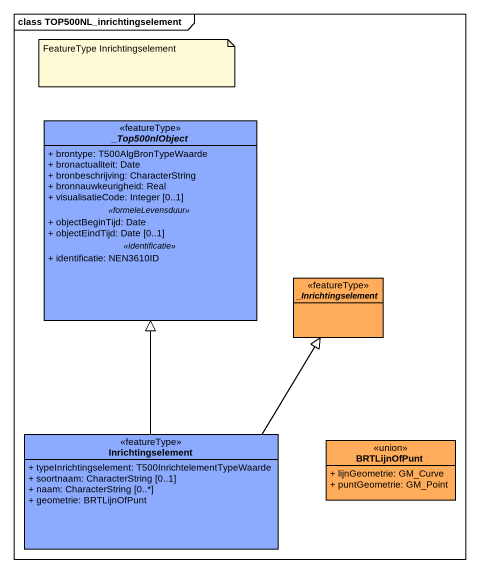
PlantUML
@startuml
mainframe class TOP500NL_inrichtingselement
hide circle
hide empty members
skinparam classAttributeIconSize 0
abstract class "_Top500nlObject" as Top500nlObject <<featureType>> #8CABFE {
  + brontype: T500AlgBronTypeWaarde
  + bronactualiteit: Date
  + bronbeschrijving: CharacterString
  + bronnauwkeurigheid: Real
  + visualisatieCode: Integer [0..1]
  .. <<formeleLevensduur>> ..
  + objectBeginTijd: Date
  + objectEindTijd: Date [0..1]
  .. <<identificatie>> ..
  + identificatie: NEN3610ID
}
abstract class "_Inrichtingselement" as Inrichtingselement <<featureType>> #FFAD5B
class "Inrichtingselement" as Inrichtingselement_2 <<featureType>> #8CABFE {
  + typeInrichtingselement: T500InrichtelementTypeWaarde
  + soortnaam: CharacterString [0..1]
  + naam: CharacterString [0..*]
  + geometrie: BRTLijnOfPunt
}
class BRTLijnOfPunt <<union>> #FFAD5B {
  + lijnGeometrie: GM_Curve
  + puntGeometrie: GM_Point
}
Inrichtingselement_2 -up-|> Top500nlObject
Inrichtingselement_2 -up-|> Inrichtingselement
note as N1
  FeatureType Inrichtingselement
end note
@enduml
